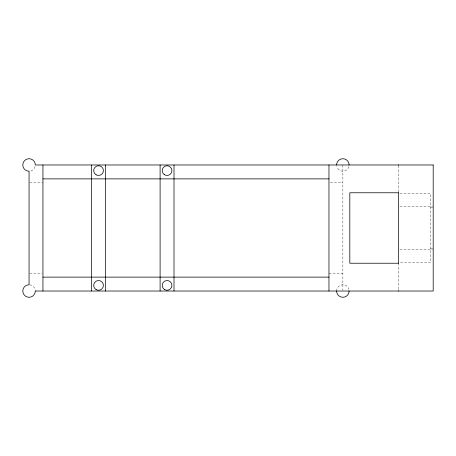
<?xml version="1.0" encoding="UTF-8"?>
<svg xmlns="http://www.w3.org/2000/svg" width="456" height="456" viewBox="0 0 456 456"><rect width="100%" height="100%" fill="white"/><g stroke="black" fill="none" stroke-linecap="round" stroke-linejoin="round"><path stroke-width="0.34" stroke-dasharray="2.28 1.71" d="M29.748 182.833L42.949 182.833M330.355 182.833L342.866 182.833M399.878 193.258L430.418 193.258L430.418 262.741L399.878 262.741M399.872 206.665L432.493 206.665M430.418 207.155L433.2 207.155M430.418 248.845L433.2 248.845M399.872 249.335L432.493 249.335M29.748 273.167L42.254 273.167M328.97 273.167L342.866 273.167M398.458 165.67L398.458 192.073M398.458 263.232L398.458 290.329M342.866 164.975L342.866 290.329M35.095 166.594A6.253 6.253 0 0 1 29.053 171.228M336.613 291.025A6.253 6.253 0 0 1 348.908 289.406M348.908 166.594A6.253 6.253 0 0 1 336.824 166.594M29.6 284.795A6.253 6.253 0 0 1 35.306 291.025"/><path stroke-width="0.68" d="M42.949 178.872L328.97 178.872M398.458 192.768L349.815 192.768L349.815 263.232L398.458 263.232M42.949 277.128L328.97 277.128M398.458 164.975L398.458 165.328M398.458 192.649L398.458 263.351M398.458 290.671L398.458 291.025M328.97 164.975L328.97 291.025M174.01 164.975L174.01 291.025M160.107 164.975L160.107 291.025M105.49 164.975L105.49 291.025M91.593 164.975L91.593 291.025M42.949 164.975L42.949 291.025M349.119 291.025A6.253 6.253 0 0 1 342.866 297.278A6.253 6.253 0 0 1 336.613 291.025M336.613 164.975A6.253 6.253 0 0 1 342.866 158.722A6.253 6.253 0 0 1 349.119 164.975M433.2 164.975L35.306 164.975A6.253 6.253 0 0 0 29.053 158.722A6.253 6.253 0 0 0 22.8 164.975A6.253 6.253 0 0 0 29.053 171.228L29.053 284.772A6.253 6.253 0 0 0 22.8 291.025A6.253 6.253 0 0 0 29.053 297.278A6.253 6.253 0 0 0 35.306 291.025L433.2 291.025L433.2 164.975M96.108 174.813A4.862 4.862 0 0 0 103.409 170.601A4.862 4.862 0 0 0 96.108 166.389A4.862 4.862 0 0 0 96.108 174.813M164.263 174.58A4.862 4.862 0 0 0 171.901 171.034A4.862 4.862 0 0 0 165.009 166.189A4.862 4.862 0 0 0 164.263 174.58M164.627 289.611A4.862 4.862 0 0 0 171.923 285.399A4.862 4.862 0 0 0 164.627 281.187A4.862 4.862 0 0 0 164.627 289.611M96.108 289.611A4.862 4.862 0 0 0 103.409 285.399A4.862 4.862 0 0 0 96.108 281.187A4.862 4.862 0 0 0 96.108 289.611"/></g></svg>
